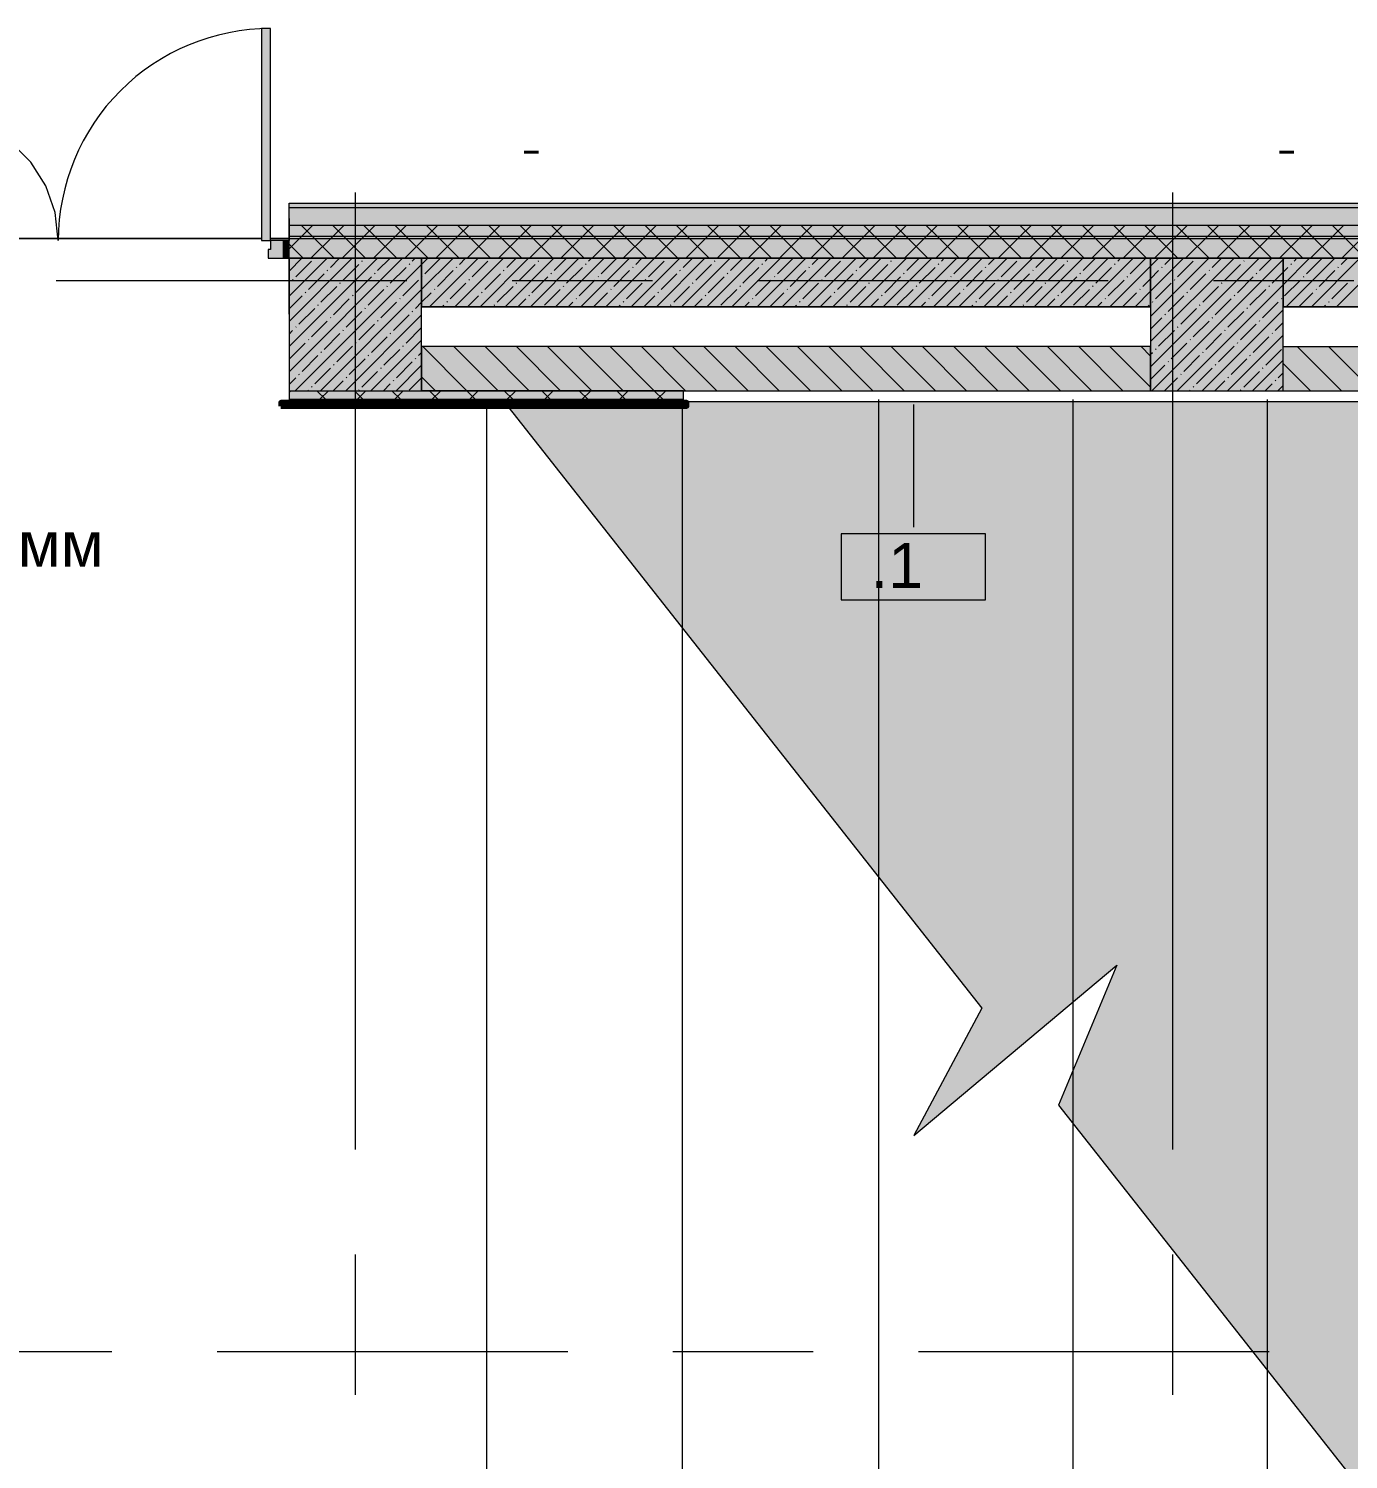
# Model space of a CAD drawing. Header units: millimetres. Extents: x -3817 to 677485, y -22715 to 103890.
# Drawn here: x 20974 to 26949, y 23572 to 30051 of the extents above; entities that cross this region are included whole.
import ezdxf

# ---------------------------------------------------------------- set-up
doc = ezdxf.new("R2010")
doc.units = ezdxf.units.MM
doc.layers.add('PDF _Геометрия', color=7, linetype='Continuous', true_color=0x1d1d1d)
doc.layers.add('PDF _Сплошная заливка', color=7, linetype='Continuous', true_color=0xffffff)
doc.layers.add('PDF _Текст', color=7, linetype='Continuous')
doc.styles.add('PDF GOST-Common', font='arial.ttf')

msp = doc.modelspace()

# ---------------------------------------------------------------- hatches: boundary and pattern name
at = {"layer": 'PDF _Сплошная заливка', "transparency": 33554559}
h = msp.add_hatch(color=256, dxfattribs=at)
h.paths.add_polyline_path([(13953.3, 29011.3), (13973.3, 29011.3), (13973.3, 29241.3), (15353.5, 29241.3), (15353.5, 29261.4), (13953.3, 29261.4), (13953.3, 29061.3)], flags=0)
h.paths.add_polyline_path([(34033.7, 29241.3), (34103.3, 29241.3), (34103.3, 29261.4), (32185.3, 29259.3), (32185.3, 29251.3), (32153.3, 29251.3), (32153.3, 29241.3), (34003.3, 29241.3)], flags=0)
h.paths.add_polyline_path([(22153.3, 29241.3), (31053.3, 29241.3), (31053.3, 29251.3), (31021.3, 29251.3), (31021.3, 29259.3), (22153.3, 29261.4)], flags=0)
h.paths.add_polyline_path([(18953.5, 29241.3), (18953.5, 29261.4), (18053.5, 29261.4), (18053.5, 29241.3), (18893.2, 29241.3)], flags=0)
h.paths.add_polyline_path([(20251.9, 29241.3), (20453.3, 29241.3), (20453.3, 29261.4), (19853.5, 29261.4), (19853.5, 29241.3)], flags=0)
h.paths.add_polyline_path([(17153.5, 29241.3), (17153.5, 29261.4), (16253.5, 29261.4), (16253.5, 29241.3), (16855.1, 29241.3)], flags=0)
h = msp.add_hatch(color=256, dxfattribs=at)
h.paths.add_polyline_path([(33838.7, 29161.3), (34083.3, 29161.3), (34083.3, 29241.3), (32153.3, 29241.3), (32153.3, 29161.3), (33633.3, 29161.3)], flags=0)
h.paths.add_polyline_path([(31053.3, 29161.3), (31053.3, 29241.3), (22153.3, 29241.3), (22153.3, 29161.3), (30053.3, 29161.3)], flags=0)
h.paths.add_polyline_path([(18953.5, 29161.3), (18953.5, 29241.3), (18053.5, 29241.3), (18053.5, 29161.3), (18893.2, 29161.3)], flags=0)
h.paths.add_polyline_path([(16253.5, 29161.3), (17153.5, 29161.3), (17153.5, 29241.3), (16253.5, 29241.3), (16253.5, 29191.3)], flags=0)
h.paths.add_polyline_path([(15353.5, 29161.3), (15353.5, 29241.3), (13973.3, 29241.3), (13973.3, 29161.3), (15036.6, 29161.3)], flags=0)
h.paths.add_polyline_path([(19853.5, 29161.3), (20453.3, 29161.3), (20453.3, 29241.3), (19853.5, 29241.3), (19853.5, 29191.3)], flags=0)
h = msp.add_hatch(color=256, dxfattribs=at)
h.paths.add_polyline_path([(22969.2, 29111.3), (31053.3, 29111.3), (31053.3, 29161.3), (22153.3, 29161.3), (22153.3, 29111.3)], flags=0)
h.paths.add_polyline_path([(33853.3, 29111.3), (34003.3, 29111.3), (34003.3, 29161.3), (32153.3, 29161.3), (32153.3, 29111.3), (33838.7, 29111.3)], flags=0)
h.paths.add_polyline_path([(20251.9, 29111.3), (20453.3, 29111.3), (20453.3, 29161.3), (19853.5, 29161.3), (19853.5, 29111.3)], flags=0)
h.paths.add_polyline_path([(18893.2, 29111.3), (18953.5, 29111.3), (18953.5, 29161.3), (18053.5, 29161.3), (18053.5, 29111.3), (18213.8, 29111.3)], flags=0)
h.paths.add_polyline_path([(15353.5, 29111.3), (15353.5, 29161.3), (13973.3, 29161.3), (13973.3, 29111.3), (14817.1, 29111.3)], flags=0)
h.paths.add_polyline_path([(16855.1, 29111.3), (17153.5, 29111.3), (17153.5, 29161.3), (16253.5, 29161.3), (16253.5, 29111.3), (16842.2, 29111.3)], flags=0)
h = msp.add_hatch(color=256, dxfattribs=at)
h.paths.add_polyline_path([(32153.3, 29011.3), (33953.3, 29011.3), (33953.3, 29111.3), (32153.3, 29111.3), (32153.3, 29021.3), (32185.3, 29021.3), (32185.3, 29013.3), (32153.3, 29013.3)], flags=0)
h.paths.add_polyline_path([(29003.3, 29011.3), (31021.3, 29013.3), (31021.3, 29021.3), (31053.3, 29021.3), (31053.3, 29111.3), (22153.3, 29111.3), (22153.3, 29011.3), (28803.3, 29011.3)], flags=0)
h.paths.add_polyline_path([(20453.3, 29011.3), (20453.3, 29111.3), (19853.5, 29111.3), (19853.5, 29011.3), (20251.9, 29011.3)], flags=0)
h.paths.add_polyline_path([(14553.3, 29011.3), (15353.5, 29011.3), (15353.5, 29111.3), (13973.3, 29111.3), (13973.3, 29011.3), (14137.8, 29011.3)], flags=0)
h.paths.add_polyline_path([(16253.5, 29011.3), (17153.5, 29011.3), (17153.5, 29111.3), (16253.5, 29111.3)], flags=0)
h.paths.add_polyline_path([(18953.5, 29011.3), (18953.5, 29111.3), (18053.5, 29111.3), (18053.5, 29011.3), (18893.2, 29011.3)], flags=0)
h = msp.add_hatch(color=256, dxfattribs=at)
h.paths.add_polyline_path([(22068.3, 29011.3), (22128.3, 29011.3), (22128.3, 29091.3), (22068.3, 29091.3), (22068.3, 29051.3), (22058.3, 29051.3), (22058.3, 29011.3)], flags=0)
h.paths.add_polyline_path([(20538.3, 29011.3), (20548.3, 29011.3), (20548.3, 29051.3), (20538.3, 29051.3), (20538.3, 29091.3), (20478.3, 29091.3), (20478.3, 29011.3), (20493.4, 29011.3)], flags=0)
for points in [[(22153.3, 28411.3), (22753.3, 28411.3), (22753.3, 29011.3), (22153.3, 29011.3), (22153.3, 28791.3)], [(26053.3, 28791.3), (26053.3, 29011.3), (22753.3, 29011.3), (22753.3, 28791.3), (22969.2, 28791.3)], [(26053.3, 28411.3), (26653.3, 28411.3), (26653.3, 29011.3), (26053.3, 29011.3), (26053.3, 28610.9)], [(28803.3, 28791.3), (30053.3, 28791.3), (30053.3, 29011.3), (26653.3, 29011.3), (26653.3, 28791.3), (28404, 28791.3)], [(22969.2, 28411.3), (26053.3, 28411.3), (26053.3, 28611.3), (22753.3, 28611.3), (22753.3, 28411.3)], [(29003.3, 28410.9), (30193.3, 28410.9), (30193.3, 28610.9), (26653.3, 28610.9), (26653.3, 28411.3), (28803.3, 28410.9)]]:
    msp.add_hatch(color=256, dxfattribs=at).paths.add_polyline_path(points)
at = {"layer": 'PDF _Сплошная заливка', "true_color": 0xff8000, "transparency": 33554559}
msp.add_hatch(color=30, dxfattribs=at).paths.add_polyline_path([(22969.2, 28341.4), (23953.3, 28341.4), (23953.3, 28358.4), (22116.3, 28358.4), (22116.3, 28341.4), (22753.3, 28341.4)])
at = {"layer": 'PDF _Сплошная заливка', "true_color": 0xc0c0c0, "transparency": 33554559}
msp.add_hatch(color=9, dxfattribs=at).paths.add_polyline_path([(22413.3, 28358.4), (23938.3, 28358.6), (23938.3, 28371.6), (22153.3, 28371.3), (22153.3, 28358.4)])
at = {"layer": 'PDF _Сплошная заливка', "true_color": 0xd9d9d9, "transparency": 33554559}
msp.add_hatch(color=254, dxfattribs=at).paths.add_polyline_path([(28803.3, 22411.3), (28803.3, 28361.3), (23938.3, 28361.3), (23938.3, 28358.6), (23953.3, 28358.4), (23953.3, 28341.4), (23143.1, 28341.4), (25289.8, 25615.5), (24981.3, 25038.2), (25900.6, 25809.5), (25635.7, 25176.2), (27813.1, 22411.3), (28783.3, 22411.3)])

# ---------------------------------------------------------------- linework, layer by layer
at = {"layer": 'PDF _Геометрия', "color": 253, "lineweight": 9, "true_color": 0xaaaaaa}
msp.add_lwpolyline([(22068.3, 30051.3, 0.414214), (21108.3, 29091.3), (21094, 29218.2), (21051.8, 29338.7), (20983.9, 29446.7), (20893.7, 29537), (20785.6, 29604.9), (20665.1, 29647.1), (20538.3, 29661.3)], format="xyb", dxfattribs=at)
at = {"layer": 'PDF _Геометрия', "color": 253, "lineweight": 13, "true_color": 0xaaaaaa}
for points in [[(22068.3, 30051.3), (22028.3, 30051.3), (22028.3, 29091.3), (22068.3, 29091.3)], [(22068.3, 29091.3), (22068.3, 29051.3), (22058.3, 29051.3), (22058.3, 29011.3), (22128.3, 29011.3), (22128.3, 29091.3)], [(22128.3, 29011.3), (22153.3, 29011.3), (22153.3, 29091.3), (22128.3, 29091.3)]]:
    msp.add_lwpolyline(points, close=True, dxfattribs=at)
at = {"layer": 'PDF _Геометрия', "color": 1, "lineweight": 40}
for points in [[(23216.8, 29492.1), (23282.2, 29492.1)], [(26636.8, 29492.1), (26702.2, 29492.1)]]:
    msp.add_lwpolyline(points, dxfattribs=at)
at = {"layer": 'PDF _Геометрия', "color": 253, "lineweight": 9, "true_color": 0xaaaaaa}
for points in [[(22453.3, 24976), (22453.3, 26809.4), (22453.3, 29309.4)], [(26153.3, 24976), (26153.3, 26809.4), (26153.3, 29309.4)], [(21099.4, 28911.3), (22686.9, 28911.3)], [(23163.1, 28911.3), (23798.1, 28911.3)], [(24274.4, 28911.3), (25861.9, 28911.3)], [(26338.1, 28911.3), (26973.1, 28911.3)], [(23047.8, 22411.3), (23047.8, 28371.3)], [(23933.3, 28371.3), (23933.3, 22411.3), (23933.3, 21111.3)], [(24822.3, 22411.3), (24822.3, 28371.3)], [(25702.3, 22411.3), (25702.3, 28371.3)], [(26582.3, 22411.3), (26582.3, 28371.3)], [(22453.3, 23864.8), (22453.3, 24499.8)], [(26153.3, 23864.8), (26153.3, 24499.8)], [(20715.6, 24061.4), (21350.6, 24061.4)], [(21826.9, 24061.4), (23414.4, 24061.4)], [(23890.6, 24061.4), (24525.6, 24061.4)], [(25001.9, 24061.4), (26589.4, 24061.4)]]:
    msp.add_lwpolyline(points, dxfattribs=at)
at = {"layer": 'PDF _Геометрия', "color": 9, "lineweight": 9, "true_color": 0xc0c0c0}
for points in [[(22153.3, 29191.3), (22153.3, 29091.3), (22153.3, 29261.4), (31053.3, 29261.4)], [(22153.3, 29011.3), (30053.3, 29011.3), (26653.3, 29011.3), (26653.3, 28791.3), (30053.3, 28791.3), (30253.3, 28791.3), (26653.3, 28791.3)], [(22153.3, 28758.3), (22153.3, 28811.3), (22153.3, 29011.3)], [(26053.3, 28791.3), (22753.3, 28791.3)], [(33653.3, 22011.3), (29003.3, 22011.3), (29003.3, 28410.9), (30193.3, 28410.9), (30193.3, 28610.9), (26653.3, 28610.9)], [(26593.3, 28410.9), (28803.3, 28410.9), (28803.3, 17111.3), (22753.3, 17111.3), (22753.3, 16891.3), (24383.3, 16891.3), (24383.3, 15911.3), (23033.3, 15911.3), (23033.3, 16511.3), (23033.3, 16711.3), (22753.3, 16711.3), (22753.3, 16511.3), (22833.3, 16511.3), (22833.3, 15911.3), (22833.3, 15691.3), (22833.3, 16491.3), (22833.3, 16511.3), (22153.3, 16511.3), (22153.3, 17111.3), (22153.3, 17121.3), (22133.3, 17121.3), (22133.3, 17111.3), (22133.3, 16491.3), (22153.3, 16491.3)], [(22153.3, 28411.3), (22153.3, 28358.3), (23938.3, 28358.6), (23938.3, 28411.6), (22753.3, 28411.4)]]:
    msp.add_lwpolyline(points, dxfattribs=at)
at = {"layer": 'PDF _Геометрия', "color": 7, "lineweight": 9}
for points in [[(22153.3, 29241.3), (31053.3, 29241.3)], [(22153.3, 29161.3), (31053.3, 29161.3)], [(22153.3, 29111.3), (31053.3, 29111.3)], [(22153.3, 29101.3), (31053.3, 29101.3)], [(23938.3, 28371.6), (22153.3, 28371.3)], [(24979.2, 28349.9), (24979.2, 27794.1)]]:
    msp.add_lwpolyline(points, dxfattribs=at)
at = {"layer": 'PDF _Геометрия', "lineweight": 9}
for points in [[(22153.3, 29053.9), (22210.7, 29111.3), (22260.7, 29161.3)], [(22357.9, 29011.3), (22257.9, 29111.3), (22207.9, 29161.3)], [(22252.1, 29011.3), (22352.1, 29111.3), (22402.1, 29161.3)], [(22499.3, 29011.3), (22399.3, 29111.3), (22349.3, 29161.3)], [(22393.5, 29011.3), (22493.5, 29111.3), (22543.5, 29161.3)], [(22640.7, 29011.3), (22540.7, 29111.3), (22490.7, 29161.3)], [(22534.9, 29011.3), (22634.9, 29111.3), (22684.9, 29161.3)], [(22782.2, 29011.3), (22682.2, 29111.3), (22632.2, 29161.3)], [(22676.4, 29011.3), (22776.4, 29111.3), (22826.4, 29161.3)], [(22923.6, 29011.3), (22823.6, 29111.3), (22773.6, 29161.3)], [(22817.8, 29011.3), (22917.8, 29111.3), (22967.8, 29161.3)], [(23065, 29011.3), (22965, 29111.3), (22915, 29161.3)], [(22959.2, 29011.3), (23059.2, 29111.3), (23109.2, 29161.3)], [(23206.4, 29011.3), (23106.4, 29111.3), (23056.4, 29161.3)], [(23100.6, 29011.3), (23200.6, 29111.3), (23250.6, 29161.3)], [(23347.8, 29011.3), (23247.8, 29111.3), (23197.8, 29161.3)], [(23242, 29011.3), (23342, 29111.3), (23392, 29161.3)], [(23489.3, 29011.3), (23389.3, 29111.3), (23339.3, 29161.3)], [(23383.5, 29011.3), (23483.5, 29111.3), (23533.5, 29161.3)], [(23630.7, 29011.3), (23530.7, 29111.3), (23480.7, 29161.3)], [(23524.9, 29011.3), (23624.9, 29111.3), (23674.9, 29161.3)], [(23772.1, 29011.3), (23672.1, 29111.3), (23622.1, 29161.3)], [(23666.3, 29011.3), (23766.3, 29111.3), (23816.3, 29161.3)], [(23913.5, 29011.3), (23813.5, 29111.3), (23763.5, 29161.3)], [(23807.7, 29011.3), (23907.7, 29111.3), (23957.7, 29161.3)], [(24055, 29011.3), (23955, 29111.3), (23905, 29161.3)], [(23949.2, 29011.3), (24049.2, 29111.3), (24099.2, 29161.3)], [(24196.4, 29011.3), (24096.4, 29111.3), (24046.4, 29161.3)], [(24090.6, 29011.3), (24190.6, 29111.3), (24240.6, 29161.3)], [(24337.8, 29011.3), (24237.8, 29111.3), (24187.8, 29161.3)], [(24232, 29011.3), (24332, 29111.3), (24382, 29161.3)], [(24479.2, 29011.3), (24379.2, 29111.3), (24329.2, 29161.3)], [(24373.4, 29011.3), (24473.4, 29111.3), (24523.4, 29161.3)], [(24620.6, 29011.3), (24520.6, 29111.3), (24470.6, 29161.3)], [(24514.8, 29011.3), (24614.8, 29111.3), (24664.8, 29161.3)], [(24762.1, 29011.3), (24662.1, 29111.3), (24612.1, 29161.3)], [(24656.3, 29011.3), (24756.3, 29111.3), (24806.3, 29161.3)], [(24903.5, 29011.3), (24803.5, 29111.3), (24753.5, 29161.3)], [(24797.7, 29011.3), (24897.7, 29111.3), (24947.7, 29161.3)], [(25044.9, 29011.3), (24944.9, 29111.3), (24894.9, 29161.3)], [(24939.1, 29011.3), (25039.1, 29111.3), (25089.1, 29161.3)], [(25186.3, 29011.3), (25086.3, 29111.3), (25036.3, 29161.3)], [(25080.5, 29011.3), (25180.5, 29111.3), (25230.5, 29161.3)], [(25327.7, 29011.3), (25227.7, 29111.3), (25177.7, 29161.3)], [(25221.9, 29011.3), (25321.9, 29111.3), (25371.9, 29161.3)], [(25469.2, 29011.3), (25369.2, 29111.3), (25319.2, 29161.3)], [(25363.4, 29011.3), (25463.4, 29111.3), (25513.4, 29161.3)], [(25610.6, 29011.3), (25510.6, 29111.3), (25460.6, 29161.3)], [(25504.8, 29011.3), (25604.8, 29111.3), (25654.8, 29161.3)], [(25752, 29011.3), (25652, 29111.3), (25602, 29161.3)], [(25646.2, 29011.3), (25746.2, 29111.3), (25796.2, 29161.3)], [(25893.4, 29011.3), (25793.4, 29111.3), (25743.4, 29161.3)], [(25787.6, 29011.3), (25887.6, 29111.3), (25937.6, 29161.3)], [(26034.8, 29011.3), (25934.9, 29111.3), (25884.9, 29161.3)], [(25929, 29011.3), (26029, 29111.3), (26079, 29161.3)], [(26176.3, 29011.3), (26076.3, 29111.3), (26026.3, 29161.3)], [(26070.5, 29011.3), (26170.5, 29111.3), (26220.5, 29161.3)], [(26317.7, 29011.3), (26217.7, 29111.3), (26167.7, 29161.3)], [(26211.9, 29011.3), (26311.9, 29111.3), (26361.9, 29161.3)], [(26459.1, 29011.3), (26359.1, 29111.3), (26309.1, 29161.3)], [(26353.3, 29011.3), (26453.3, 29111.3), (26503.3, 29161.3)], [(26600.5, 29011.3), (26500.5, 29111.3), (26450.5, 29161.3)], [(26494.7, 29011.3), (26594.7, 29111.3), (26644.7, 29161.3)], [(26742, 29011.3), (26642, 29111.3), (26592, 29161.3)], [(26636.2, 29011.3), (26736.2, 29111.3), (26786.2, 29161.3)], [(26883.4, 29011.3), (26783.4, 29111.3), (26733.4, 29161.3)], [(26777.6, 29011.3), (26877.6, 29111.3), (26927.6, 29161.3)], [(27024.8, 29011.3), (26924.8, 29111.3), (26874.8, 29161.3)], [(26919, 29011.3), (27019, 29111.3), (27069, 29161.3)], [(22216.5, 29011.3), (22153.3, 29074.6)], [(22153.3, 28953.6), (22211, 29011.3)], [(22153.3, 28839.5), (22325.1, 29011.3)], [(22153.3, 28725.5), (22439.1, 29011.3)], [(22153.3, 28611.4), (22553.2, 29011.3)], [(22153.3, 28497.4), (22667.2, 29011.3)], [(22153.3, 29010.6), (22154, 29011.3)], [(22181.3, 28411.3), (22753.3, 28983.3), (22781.3, 29011.3)], [(22183.5, 28926.8), (22254.8, 28998)], [(22295.3, 28411.3), (22753.3, 28869.3), (22895.3, 29011.3)], [(22340.3, 28969.5), (22382.1, 29011.3)], [(22397.3, 28912.5), (22468.6, 28983.8)], [(22482.9, 28998), (22485.2, 29000.4)], [(22554.1, 28955.3), (22610.2, 29011.3)], [(22611.2, 28898.3), (22682.5, 28969.5)], [(22696.7, 28983.8), (22699.1, 28986.2)], [(22711, 28998), (22724.3, 29011.3)], [(22768, 28941), (22838.3, 29011.3)], [(22789.4, 28791.3), (23009.4, 29011.3)], [(22903.4, 28791.3), (23123.4, 29011.3)], [(22910.6, 28969.5), (22912.9, 28971.9)], [(22924.8, 28983.8), (22952.4, 29011.3)], [(22981.8, 28926.8), (23053.1, 28998)], [(23017.5, 28791.3), (23237.5, 29011.3)], [(23131.5, 28791.3), (23351.5, 29011.3)], [(23138.7, 28969.5), (23180.5, 29011.3)], [(23195.7, 28912.5), (23267, 28983.8)], [(23245.6, 28791.3), (23465.6, 29011.3)], [(23281.2, 28998), (23283.6, 29000.4)], [(23352.5, 28955.3), (23408.6, 29011.3)], [(23359.6, 28791.3), (23579.6, 29011.3)], [(23409.5, 28898.3), (23480.8, 28969.5)], [(23473.7, 28791.3), (23693.7, 29011.3)], [(23495.1, 28983.8), (23497.4, 28986.2)], [(23509.3, 28998), (23522.6, 29011.3)], [(23566.3, 28941), (23636.7, 29011.3)], [(23587.7, 28791.3), (23807.7, 29011.3)], [(23701.8, 28791.3), (23921.8, 29011.3)], [(23708.9, 28969.5), (23711.3, 28971.9)], [(23723.2, 28983.8), (23750.7, 29011.3)], [(23780.2, 28926.8), (23851.5, 28998)], [(23815.8, 28791.3), (24035.8, 29011.3)], [(23929.9, 28791.3), (24149.9, 29011.3)], [(23937, 28969.5), (23978.8, 29011.3)], [(23994, 28912.5), (24065.3, 28983.8)], [(24043.9, 28791.3), (24263.9, 29011.3)], [(24079.6, 28998), (24081.9, 29000.4)], [(24150.8, 28955.3), (24206.9, 29011.3)], [(24158, 28791.3), (24378, 29011.3)], [(24207.9, 28898.3), (24279.1, 28969.5)], [(24272, 28791.3), (24492, 29011.3)], [(24293.4, 28983.8), (24295.8, 28986.2)], [(24307.7, 28998), (24321, 29011.3)], [(24364.7, 28941), (24435, 29011.3)], [(24386.1, 28791.3), (24606.1, 29011.3)], [(24500.1, 28791.3), (24720.1, 29011.3)], [(24507.2, 28969.5), (24509.6, 28971.9)], [(24521.5, 28983.8), (24549.1, 29011.3)], [(24578.5, 28926.8), (24649.8, 28998)], [(24614.2, 28791.3), (24834.2, 29011.3)], [(24728.2, 28791.3), (24948.2, 29011.3)], [(24735.3, 28969.5), (24777.2, 29011.3)], [(24792.4, 28912.5), (24863.6, 28983.8)], [(24842.3, 28791.3), (25062.3, 29011.3)], [(24877.9, 28998), (24880.3, 29000.4)], [(24949.2, 28955.3), (25005.3, 29011.3)], [(24956.3, 28791.3), (25176.3, 29011.3)], [(25006.2, 28898.3), (25077.5, 28969.5)], [(25070.4, 28791.3), (25290.4, 29011.3)], [(25091.7, 28983.8), (25094.1, 28986.2)], [(25106, 28998), (25119.3, 29011.3)], [(25163, 28941), (25233.4, 29011.3)], [(25184.4, 28791.3), (25404.4, 29011.3)], [(25298.5, 28791.3), (25518.5, 29011.3)], [(25305.6, 28969.5), (25308, 28971.9)], [(25319.8, 28983.8), (25347.4, 29011.3)], [(25376.9, 28926.8), (25448.1, 28998)], [(25412.5, 28791.3), (25632.5, 29011.3)], [(25526.6, 28791.3), (25746.6, 29011.3)], [(25533.7, 28969.5), (25575.5, 29011.3)], [(25590.7, 28912.5), (25662, 28983.8)], [(25640.6, 28791.3), (25860.6, 29011.3)], [(25676.2, 28998), (25678.6, 29000.4)], [(25747.5, 28955.3), (25803.6, 29011.3)], [(25754.7, 28791.3), (25974.7, 29011.3)], [(25804.6, 28898.3), (25875.8, 28969.5)], [(25868.7, 28791.3), (26053.3, 28975.9), (26088.7, 29011.3)], [(25890.1, 28983.8), (25892.5, 28986.2)], [(25904.3, 28998), (25917.6, 29011.3)], [(25961.4, 28941), (26031.7, 29011.3)], [(25982.8, 28791.3), (26053.3, 28861.8), (26202.8, 29011.3)], [(26053.3, 28747.8), (26316.8, 29011.3)], [(26053.3, 28633.7), (26430.9, 29011.3)], [(26053.3, 28519.7), (26544.9, 29011.3)], [(26059, 28411.3), (26653.3, 29005.6), (26659, 29011.3)], [(26103.9, 28969.5), (26106.3, 28971.9)], [(26118.2, 28983.8), (26145.7, 29011.3)], [(26173, 28411.3), (26653.3, 28891.6), (26773, 29011.3)], [(26175.2, 28926.8), (26246.5, 28998)], [(26332, 28969.5), (26373.8, 29011.3)], [(26389.1, 28912.5), (26460.3, 28983.8)], [(26474.6, 28998), (26477, 29000.4)], [(26545.9, 28955.3), (26601.9, 29011.3)], [(26602.9, 28898.3), (26653.3, 28948.6), (26674.2, 28969.5)], [(26667.1, 28791.3), (26887.1, 29011.3)], [(26688.4, 28983.8), (26690.8, 28986.2)], [(26702.7, 28998), (26716, 29011.3)], [(26759.7, 28941), (26830, 29011.3)], [(26781.1, 28791.3), (27001.1, 29011.3)], [(26895.2, 28791.3), (27115.2, 29011.3)], [(26902.3, 28969.5), (26904.6, 28971.9)], [(26916.5, 28983.8), (26944.1, 29011.3)], [(22153.3, 28896.5), (22155, 28898.3)], [(22169.2, 28912.5), (22171.6, 28914.9)], [(22240.5, 28869.7), (22311.8, 28941)], [(22326, 28955.3), (22328.4, 28957.6)], [(22383.1, 28898.3), (22385.4, 28900.6)], [(22454.4, 28855.5), (22525.6, 28926.8)], [(22539.9, 28941), (22542.3, 28943.4)], [(22668.2, 28841.2), (22739.5, 28912.5)], [(22753.7, 28926.8), (22756.1, 28929.1)], [(22825, 28884), (22896.3, 28955.3)], [(22882, 28827), (22953.3, 28898.3)], [(22967.6, 28912.5), (22969.9, 28914.9)], [(23038.9, 28869.7), (23110.1, 28941)], [(23124.4, 28955.3), (23126.8, 28957.6)], [(23181.4, 28898.3), (23183.8, 28900.6)], [(23252.7, 28855.5), (23324, 28926.8)], [(23338.2, 28941), (23340.6, 28943.4)], [(23466.5, 28841.2), (23537.8, 28912.5)], [(23552.1, 28926.8), (23554.4, 28929.1)], [(23623.4, 28884), (23694.6, 28955.3)], [(23680.4, 28827), (23751.7, 28898.3)], [(23765.9, 28912.5), (23768.3, 28914.9)], [(23837.2, 28869.7), (23908.5, 28941)], [(23922.7, 28955.3), (23925.1, 28957.6)], [(23979.8, 28898.3), (23982.1, 28900.6)], [(24051, 28855.5), (24122.3, 28926.8)], [(24136.6, 28941), (24139, 28943.4)], [(24264.9, 28841.2), (24336.2, 28912.5)], [(24350.4, 28926.8), (24352.8, 28929.1)], [(24421.7, 28884), (24493, 28955.3)], [(24478.7, 28827), (24550, 28898.3)], [(24564.3, 28912.5), (24566.6, 28914.9)], [(24635.5, 28869.7), (24706.8, 28941)], [(24721.1, 28955.3), (24723.5, 28957.6)], [(24778.1, 28898.3), (24780.5, 28900.6)], [(24849.4, 28855.5), (24920.7, 28926.8)], [(24934.9, 28941), (24937.3, 28943.4)], [(25063.2, 28841.2), (25134.5, 28912.5)], [(25148.8, 28926.8), (25151.1, 28929.1)], [(25220, 28884), (25291.3, 28955.3)], [(25277.1, 28827), (25348.4, 28898.3)], [(25362.6, 28912.5), (25365, 28914.9)], [(25433.9, 28869.7), (25505.2, 28941)], [(25519.4, 28955.3), (25521.8, 28957.6)], [(25576.5, 28898.3), (25578.8, 28900.6)], [(25647.7, 28855.5), (25719, 28926.8)], [(25733.3, 28941), (25735.6, 28943.4)], [(25861.6, 28841.2), (25932.9, 28912.5)], [(25947.1, 28926.8), (25949.5, 28929.1)], [(26018.4, 28884), (26053.3, 28918.9), (26089.7, 28955.3)], [(26075.4, 28827), (26146.7, 28898.3)], [(26161, 28912.5), (26163.3, 28914.9)], [(26232.2, 28869.7), (26303.5, 28941)], [(26317.8, 28955.3), (26320.1, 28957.6)], [(26374.8, 28898.3), (26377.2, 28900.6)], [(26446.1, 28855.5), (26517.4, 28926.8)], [(26531.6, 28941), (26534, 28943.4)], [(26659.9, 28841.2), (26731.2, 28912.5)], [(26745.5, 28926.8), (26747.8, 28929.1)], [(26816.7, 28884), (26888, 28955.3)], [(26873.8, 28827), (26945, 28898.3)], [(22153.3, 28782.5), (22212, 28841.2)], [(22226.3, 28855.5), (22228.6, 28857.9)], [(22297.5, 28812.7), (22368.8, 28884)], [(22440.1, 28841.2), (22442.5, 28843.6)], [(22511.4, 28798.5), (22582.7, 28869.7)], [(22596.9, 28884), (22599.3, 28886.4)], [(22725.2, 28784.2), (22753.3, 28812.2), (22796.5, 28855.5)], [(22810.8, 28869.7), (22813.1, 28872.1)], [(22960.5, 28791.3), (23010.3, 28841.2)], [(23024.6, 28855.5), (23027, 28857.9)], [(23095.9, 28812.7), (23167.2, 28884)], [(23238.4, 28841.2), (23240.8, 28843.6)], [(23309.7, 28798.5), (23381, 28869.7)], [(23395.3, 28884), (23397.6, 28886.4)], [(23530.7, 28791.3), (23594.8, 28855.5)], [(23609.1, 28869.7), (23611.5, 28872.1)], [(23758.8, 28791.3), (23808.7, 28841.2)], [(23822.9, 28855.5), (23825.3, 28857.9)], [(23894.2, 28812.7), (23965.5, 28884)], [(24036.8, 28841.2), (24039.2, 28843.6)], [(24108.1, 28798.5), (24179.4, 28869.7)], [(24193.6, 28884), (24196, 28886.4)], [(24329.1, 28791.3), (24393.2, 28855.5)], [(24407.4, 28869.7), (24409.8, 28872.1)], [(24557.2, 28791.3), (24607, 28841.2)], [(24621.3, 28855.5), (24623.7, 28857.9)], [(24692.6, 28812.7), (24763.9, 28884)], [(24835.1, 28841.2), (24837.5, 28843.6)], [(24906.4, 28798.5), (24977.7, 28869.7)], [(24992, 28884), (24994.3, 28886.4)], [(25127.4, 28791.3), (25191.5, 28855.5)], [(25205.8, 28869.7), (25208.2, 28872.1)], [(25355.5, 28791.3), (25405.4, 28841.2)], [(25419.6, 28855.5), (25422, 28857.9)], [(25490.9, 28812.7), (25562.2, 28884)], [(25633.5, 28841.2), (25635.8, 28843.6)], [(25704.8, 28798.5), (25776, 28869.7)], [(25790.3, 28884), (25792.7, 28886.4)], [(25925.7, 28791.3), (25989.9, 28855.5)], [(26004.1, 28869.7), (26006.5, 28872.1)], [(26132.4, 28769.9), (26203.7, 28841.2)], [(26218, 28855.5), (26220.4, 28857.9)], [(26289.3, 28812.7), (26360.5, 28884)], [(26431.8, 28841.2), (26434.2, 28843.6)], [(26503.1, 28798.5), (26574.4, 28869.7)], [(26588.6, 28884), (26591, 28886.4)], [(26724.1, 28791.3), (26788.2, 28855.5)], [(26802.5, 28869.7), (26804.9, 28872.1)], [(22197.7, 28712.9), (22269, 28784.2)], [(22283.3, 28798.5), (22285.7, 28800.8)], [(22354.6, 28755.7), (22425.8, 28827)], [(22411.6, 28698.7), (22482.9, 28769.9)], [(22497.1, 28784.2), (22499.5, 28786.6)], [(22568.4, 28741.4), (22639.7, 28812.7)], [(22653.9, 28827), (22656.3, 28829.3)], [(22711, 28769.9), (22713.3, 28772.3)], [(22846.4, 28791.3), (22853.5, 28798.5)], [(22867.8, 28812.7), (22870.2, 28815.1)], [(23081.6, 28798.5), (23084, 28800.8)], [(23188.6, 28791.3), (23224.2, 28827)], [(23416.7, 28791.3), (23438, 28812.7)], [(23452.3, 28827), (23454.7, 28829.3)], [(23644.8, 28791.3), (23651.9, 28798.5)], [(23666.1, 28812.7), (23668.5, 28815.1)], [(23880, 28798.5), (23882.3, 28800.8)], [(23986.9, 28791.3), (24022.5, 28827)], [(24215, 28791.3), (24236.4, 28812.7)], [(24250.6, 28827), (24253, 28829.3)], [(24443.1, 28791.3), (24450.2, 28798.5)], [(24464.5, 28812.7), (24466.8, 28815.1)], [(24678.3, 28798.5), (24680.7, 28800.8)], [(24785.3, 28791.3), (24820.9, 28827)], [(25013.4, 28791.3), (25034.7, 28812.7)], [(25049, 28827), (25051.3, 28829.3)], [(25241.5, 28791.3), (25248.6, 28798.5)], [(25262.8, 28812.7), (25265.2, 28815.1)], [(25476.7, 28798.5), (25479, 28800.8)], [(25583.6, 28791.3), (25619.2, 28827)], [(25811.7, 28791.3), (25833.1, 28812.7)], [(25847.3, 28827), (25849.7, 28829.3)], [(26039.8, 28791.3), (26046.9, 28798.5)], [(26061.2, 28812.7), (26063.5, 28815.1)], [(26189.5, 28712.9), (26260.7, 28784.2)], [(26275, 28798.5), (26277.4, 28800.8)], [(26287.1, 28411.3), (26653.3, 28777.5)], [(26346.3, 28755.7), (26417.6, 28827)], [(26403.3, 28698.7), (26474.6, 28769.9)], [(26488.8, 28784.2), (26491.2, 28786.6)], [(26560.1, 28741.4), (26631.4, 28812.7)], [(26645.7, 28827), (26648, 28829.3)], [(26838.1, 28791.3), (26845.3, 28798.5)], [(26859.5, 28812.7), (26861.9, 28815.1)], [(22254.8, 28655.9), (22326, 28727.2)], [(22340.3, 28741.4), (22342.7, 28743.8)], [(22409.4, 28411.3), (22753.3, 28755.2)], [(22468.6, 28641.6), (22539.9, 28712.9)], [(22554.1, 28727.2), (22556.5, 28729.6)], [(22625.4, 28684.4), (22696.7, 28755.7)], [(26053.3, 28690.8), (26103.9, 28741.4)], [(26118.2, 28755.7), (26120.6, 28758.1)], [(26246.5, 28655.9), (26317.8, 28727.2)], [(26332, 28741.4), (26334.4, 28743.8)], [(26460.3, 28641.6), (26531.6, 28712.9)], [(26545.9, 28727.2), (26548.2, 28729.6)], [(26617.2, 28684.4), (26653.3, 28720.5)], [(22153.3, 28668.4), (22169.2, 28684.4)], [(22183.5, 28698.7), (22185.9, 28701)], [(22240.5, 28641.6), (22242.9, 28644)], [(22311.8, 28598.9), (22383.1, 28670.2)], [(22397.3, 28684.4), (22399.7, 28686.8)], [(22523.4, 28411.3), (22753.3, 28641.2)], [(22525.6, 28584.6), (22596.9, 28655.9)], [(22611.2, 28670.2), (22613.5, 28672.5)], [(22682.5, 28627.4), (22753.3, 28698.2)], [(26089.7, 28613.1), (26161, 28684.4)], [(26175.2, 28698.7), (26177.6, 28701)], [(26232.2, 28641.6), (26234.6, 28644)], [(26303.5, 28598.9), (26374.8, 28670.2)], [(26389.1, 28684.4), (26391.4, 28686.8)], [(26401.1, 28411.3), (26653.3, 28663.5)], [(26517.4, 28584.6), (26588.6, 28655.9)], [(26602.9, 28670.2), (26605.3, 28672.5)], [(22155, 28556.1), (22226.3, 28627.4)], [(22297.5, 28584.6), (22299.9, 28587)], [(22368.8, 28541.8), (22440.1, 28613.1)], [(22454.4, 28627.4), (22456.7, 28629.8)], [(22582.7, 28527.6), (22653.9, 28598.9)], [(22668.2, 28613.1), (22670.6, 28615.5)], [(22739.5, 28570.4), (22753.3, 28584.1)], [(22957.9, 28411.3), (22757.9, 28611.3)], [(23099.3, 28411.3), (22899.3, 28611.3)], [(23240.7, 28411.3), (23040.7, 28611.3)], [(23382.2, 28411.3), (23182.2, 28611.3)], [(23523.6, 28411.3), (23323.6, 28611.3)], [(23665, 28411.3), (23465, 28611.3)], [(23806.4, 28411.3), (23606.4, 28611.3)], [(23947.8, 28411.3), (23747.8, 28611.3)], [(24089.3, 28411.3), (23889.3, 28611.3)], [(24230.7, 28411.3), (24030.7, 28611.3)], [(24372.1, 28411.3), (24172.1, 28611.3)], [(24513.5, 28411.3), (24313.5, 28611.3)], [(24655, 28411.3), (24455, 28611.3)], [(24796.4, 28411.3), (24596.4, 28611.3)], [(24937.8, 28411.3), (24737.8, 28611.3)], [(25079.2, 28411.3), (24879.2, 28611.3)], [(25220.6, 28411.3), (25020.6, 28611.3)], [(25362.1, 28411.3), (25162.1, 28611.3)], [(25503.5, 28411.3), (25303.5, 28611.3)], [(25644.9, 28411.3), (25444.9, 28611.3)], [(25786.3, 28411.3), (25586.3, 28611.3)], [(25927.7, 28411.3), (25727.7, 28611.3)], [(26053.3, 28427.3), (25869.2, 28611.3)], [(26053.3, 28568.7), (26010.6, 28611.3)], [(26053.3, 28576.7), (26061.2, 28584.6)], [(26075.4, 28598.9), (26077.8, 28601.2)], [(26146.7, 28556.1), (26218, 28627.4)], [(26289.3, 28584.6), (26291.6, 28587)], [(26360.5, 28541.8), (26431.8, 28613.1)], [(26446.1, 28627.4), (26448.4, 28629.8)], [(26574.4, 28527.6), (26645.7, 28598.9)], [(26918.2, 28410.9), (26718.2, 28610.9)], [(27059.6, 28410.9), (26859.6, 28610.9)], [(22212, 28499.1), (22283.3, 28570.4)], [(22269, 28442.1), (22340.3, 28513.3)], [(22354.6, 28527.6), (22356.9, 28530)], [(22425.8, 28484.8), (22497.1, 28556.1)], [(22511.4, 28570.4), (22513.8, 28572.7)], [(22568.4, 28513.3), (22570.8, 28515.7)], [(22637.5, 28411.3), (22753.3, 28527.1)], [(22639.7, 28470.6), (22711, 28541.8)], [(22725.2, 28556.1), (22727.6, 28558.5)], [(26053.3, 28462.7), (26118.2, 28527.6)], [(26132.4, 28541.8), (26134.8, 28544.2)], [(26203.7, 28499.1), (26275, 28570.4)], [(26260.7, 28442.1), (26332, 28513.3)], [(26346.3, 28527.6), (26348.7, 28530)], [(26417.6, 28484.8), (26488.8, 28556.1)], [(26503.1, 28570.4), (26505.5, 28572.7)], [(26515.2, 28411.3), (26653.3, 28549.4)], [(26560.1, 28513.3), (26562.5, 28515.7)], [(26776.8, 28410.9), (26653.3, 28534.4)], [(22153.3, 28440.3), (22183.5, 28470.6)], [(22197.7, 28484.8), (22200.1, 28487.2)], [(22352.4, 28411.3), (22397.3, 28456.3)], [(22411.6, 28470.6), (22414, 28472.9)], [(22482.9, 28427.8), (22554.1, 28499.1)], [(22625.4, 28456.3), (22627.8, 28458.7)], [(22696.7, 28413.5), (22753.3, 28470.1)], [(22816.5, 28411.3), (22753.3, 28474.6)], [(26116, 28411.3), (26175.2, 28470.6)], [(26189.5, 28484.8), (26191.8, 28487.2)], [(26344.1, 28411.3), (26389.1, 28456.3)], [(26403.3, 28470.6), (26405.7, 28472.9)], [(26474.6, 28427.8), (26545.9, 28499.1)], [(26617.2, 28456.3), (26619.5, 28458.7)], [(26631.4, 28470.6), (26653.3, 28492.4)], [(22161.2, 28411.3), (22153.3, 28403.4)], [(22238.3, 28411.3), (22240.5, 28413.5)], [(22254.8, 28427.8), (22257.1, 28430.2)], [(22319.1, 28371.4), (22279.1, 28411.3)], [(22330.9, 28411.3), (22290.9, 28371.4)], [(22488.7, 28371.4), (22448.8, 28411.3)], [(22500.6, 28411.3), (22460.7, 28371.4)], [(22468.6, 28413.5), (22471, 28415.9)], [(22580.5, 28411.3), (22611.2, 28442.1)], [(22658.4, 28371.4), (22618.5, 28411.3)], [(22670.3, 28411.3), (22630.4, 28371.4)], [(22751.5, 28411.3), (22753.3, 28413.1)], [(22828.1, 28371.4), (22788.1, 28411.4)], [(22840.1, 28411.4), (22800.1, 28371.4)], [(22997.8, 28371.4), (22957.8, 28411.4)], [(23009.8, 28411.4), (22969.8, 28371.4)], [(23167.5, 28371.5), (23127.5, 28411.5)], [(23179.6, 28411.5), (23139.6, 28371.5)], [(23337.2, 28371.5), (23297.2, 28411.5)], [(23349.3, 28411.5), (23309.3, 28371.5)], [(23506.9, 28371.5), (23466.9, 28411.5)], [(23519, 28411.5), (23479, 28371.5)], [(23676.5, 28371.5), (23636.5, 28411.5)], [(23688.7, 28411.5), (23648.7, 28371.5)], [(23846.2, 28371.5), (23806.2, 28411.5)], [(23858.5, 28411.5), (23818.5, 28371.5)], [(26230, 28411.3), (26232.2, 28413.5)], [(26246.5, 28427.8), (26248.9, 28430.2)], [(26460.3, 28413.5), (26462.7, 28415.9)], [(26572.2, 28411.3), (26602.9, 28442.1)], [(26629.2, 28411.3), (26653.3, 28435.4)]]:
    msp.add_lwpolyline(points, dxfattribs=at)
at = {"layer": 'PDF _Геометрия', "color": 116, "lineweight": 13, "true_color": 0x008040}
for points in [[(20578.3, 29101.3), (22028.3, 29101.3)], [(22068.3, 29101.3), (22153.3, 29101.3)]]:
    msp.add_lwpolyline(points, close=True, dxfattribs=at)
at = {"layer": 'PDF _Геометрия', "color": 7, "lineweight": 9}
for points in [[(22753.3, 29011.3), (22153.3, 29011.3), (22153.3, 28411.3), (22753.3, 28411.3)], [(26653.3, 29011.3), (26053.3, 29011.3), (26053.3, 28411.3), (26653.3, 28411.3)], [(25305.8, 27763.9), (24652.6, 27763.9), (24652.6, 27463.9), (25305.8, 27463.9)]]:
    msp.add_lwpolyline(points, close=True, dxfattribs=at)
at = {"layer": 'PDF _Геометрия', "color": 9, "lineweight": 9, "true_color": 0xc0c0c0}
for points in [[(26053.3, 29011.3), (22753.3, 29011.3), (22753.3, 28791.3), (26053.3, 28791.3)], [(22753.3, 28411.3), (26053.3, 28411.3), (26053.3, 28611.3), (22753.3, 28611.3)]]:
    msp.add_lwpolyline(points, close=True, dxfattribs=at)
at = {"layer": 'PDF _Геометрия', "color": 30, "lineweight": 70, "true_color": 0xff8000}
msp.add_lwpolyline([(22116.3, 28341.4), (23953.3, 28341.4), (23953.3, 28358.4), (22116.3, 28358.4)], close=True, dxfattribs=at)
at = {"layer": 'PDF _Геометрия', "color": 250, "lineweight": 9, "true_color": 0x3c3c3c}
for points in [[(22730.1, 28366.6), (22725.4, 28358.4)], [(23084.9, 28371.5), (23078.9, 28361.2)], [(23906.2, 28371.6), (23898.7, 28358.6)]]:
    msp.add_lwpolyline(points, dxfattribs=at)
at = {"layer": 'PDF _Геометрия', "color": 8, "lineweight": 9, "true_color": 0x808080}
msp.add_lwpolyline([(28803.3, 28361.3), (23127.3, 28361.3), (25289.8, 25615.5), (24981.3, 25038.2), (25900.6, 25809.5), (25635.7, 25176.2), (27813.1, 22411.3), (28803.3, 22411.3)], close=True, dxfattribs=at)
at = {"layer": 'PDF _Сплошная заливка', "lineweight": 35, "transparency": 33554559}
for points in [[(22068.3, 29091.3), (22068.3, 30051.3), (22028.3, 29091.3), (22028.3, 30051.3)], [(22153.3, 29011.3), (22153.3, 29091.3), (22128.3, 29011.3), (22128.3, 29091.3)], [(22153.3, 28371.3), (23938.3, 28371.6), (22153.3, 28411.3), (23938.3, 28411.3)]]:
    msp.add_solid(points, dxfattribs=at)
at = {"layer": 'PDF _Сплошная заливка', "lineweight": 9, "transparency": 33554559}
msp.add_solid([(25305.8, 27763.9), (24652.6, 27763.9), (25305.8, 27463.9), (24652.6, 27463.9)], dxfattribs=at)

# ---------------------------------------------------------------- texts
at = {"layer": 'PDF _Текст', "color": 250, "true_color": 0x3c3c3c, "insert": (19519.5, 27686.4), "char_height": 203.2, "attachment_point": 4, "style": 'PDF GOST-Common'}
msp.add_mtext('Н=до 7120мм', dxfattribs=at)
at = {"layer": 'PDF _Текст', "insert": (24707.5, 27620.5), "char_height": 203.2, "attachment_point": 4, "style": 'PDF GOST-Common'}
msp.add_mtext(' .1', dxfattribs=at)

doc.saveas('drawing.dxf')
